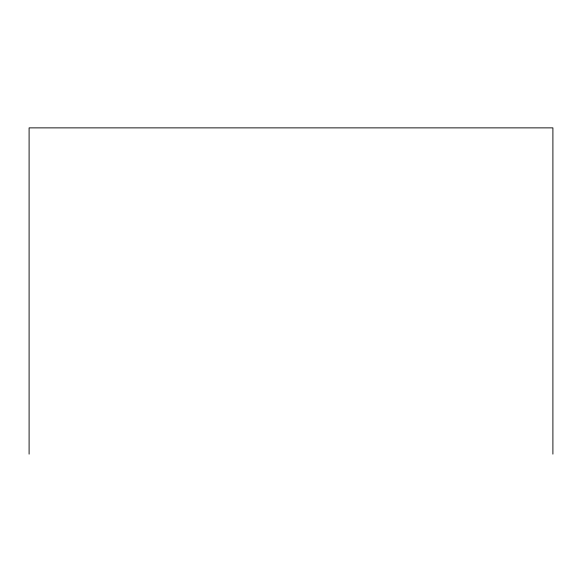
<?xml version="1.0" encoding="UTF-8"?>
<svg xmlns="http://www.w3.org/2000/svg" width="582" height="582" viewBox="0 0 582 582"><rect width="100%" height="100%" fill="white"/><g stroke="black" fill="none" stroke-linecap="round" stroke-linejoin="round"><path stroke-width="0.87" d="M552.9 454.127L552.9 127.873L29.1 127.873L29.1 454.127"/></g></svg>
